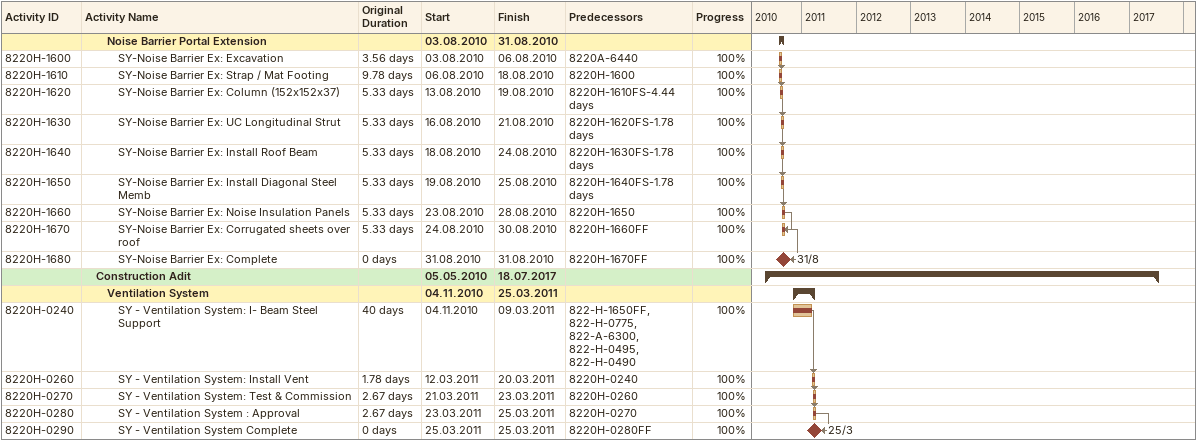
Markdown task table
| ID | Level | Task | Original duration | Start | Finish | Predecessors | % complete |
|---|---|---|---|---|---|---|---|
|  | 3 | **Noise Barrier Portal Extension** |  | 2010-08-03 | 2010-08-31 |  |  |
| 8220H-1600 | 4 | SY-Noise Barrier Ex: Excavation | 3.56d | 2010-08-03 | 2010-08-06 | 8220A-6440 | 100 |
| 8220H-1610 | 4 | SY-Noise Barrier Ex: Strap / Mat Footing | 9.78d | 2010-08-06 | 2010-08-18 | 8220H-1600 | 100 |
| 8220H-1620 | 4 | SY-Noise Barrier Ex: Column (152x152x37) | 5.33d | 2010-08-13 | 2010-08-19 | 8220H-1610FS-4.44d | 100 |
| 8220H-1630 | 4 | SY-Noise Barrier Ex: UC Longitudinal Strut | 5.33d | 2010-08-16 | 2010-08-21 | 8220H-1620FS-1.78d | 100 |
| 8220H-1640 | 4 | SY-Noise Barrier Ex: Install Roof Beam | 5.33d | 2010-08-18 | 2010-08-24 | 8220H-1630FS-1.78d | 100 |
| 8220H-1650 | 4 | SY-Noise Barrier Ex: Install Diagonal Steel Memb | 5.33d | 2010-08-19 | 2010-08-25 | 8220H-1640FS-1.78d | 100 |
| 8220H-1660 | 4 | SY-Noise Barrier Ex: Noise Insulation Panels | 5.33d | 2010-08-23 | 2010-08-28 | 8220H-1650 | 100 |
| 8220H-1670 | 4 | SY-Noise Barrier Ex: Corrugated sheets over roof | 5.33d | 2010-08-24 | 2010-08-30 | 8220H-1660FF | 100 |
| 8220H-1680 | 4 | SY-Noise Barrier Ex: Complete | 0d | 2010-08-31 | 2010-08-31 | 8220H-1670FF | 100 |
|  | 2 | **Construction Adit** |  | 2010-05-05 | 2017-07-18 |  |  |
|  | 3 | **Ventilation System** |  | 2010-11-04 | 2011-03-25 |  |  |
| 8220H-0240 | 4 | SY - Ventilation System: I- Beam Steel Support | 40d | 2010-11-04 | 2011-03-09 | 822-H-1650FF, 822-H-0775, 822-A-6300, 822-H-0495, 822-H-0490 | 100 |
| 8220H-0260 | 4 | SY - Ventilation System: Install Vent | 1.78d | 2011-03-12 | 2011-03-20 | 8220H-0240 | 100 |
| 8220H-0270 | 4 | SY - Ventilation System: Test & Commission | 2.67d | 2011-03-21 | 2011-03-23 | 8220H-0260 | 100 |
| 8220H-0280 | 4 | SY - Ventilation System : Approval | 2.67d | 2011-03-23 | 2011-03-25 | 8220H-0270 | 100 |
| 8220H-0290 | 4 | SY - Ventilation System Complete | 0d | 2011-03-25 | 2011-03-25 | 8220H-0280FF | 100 |
